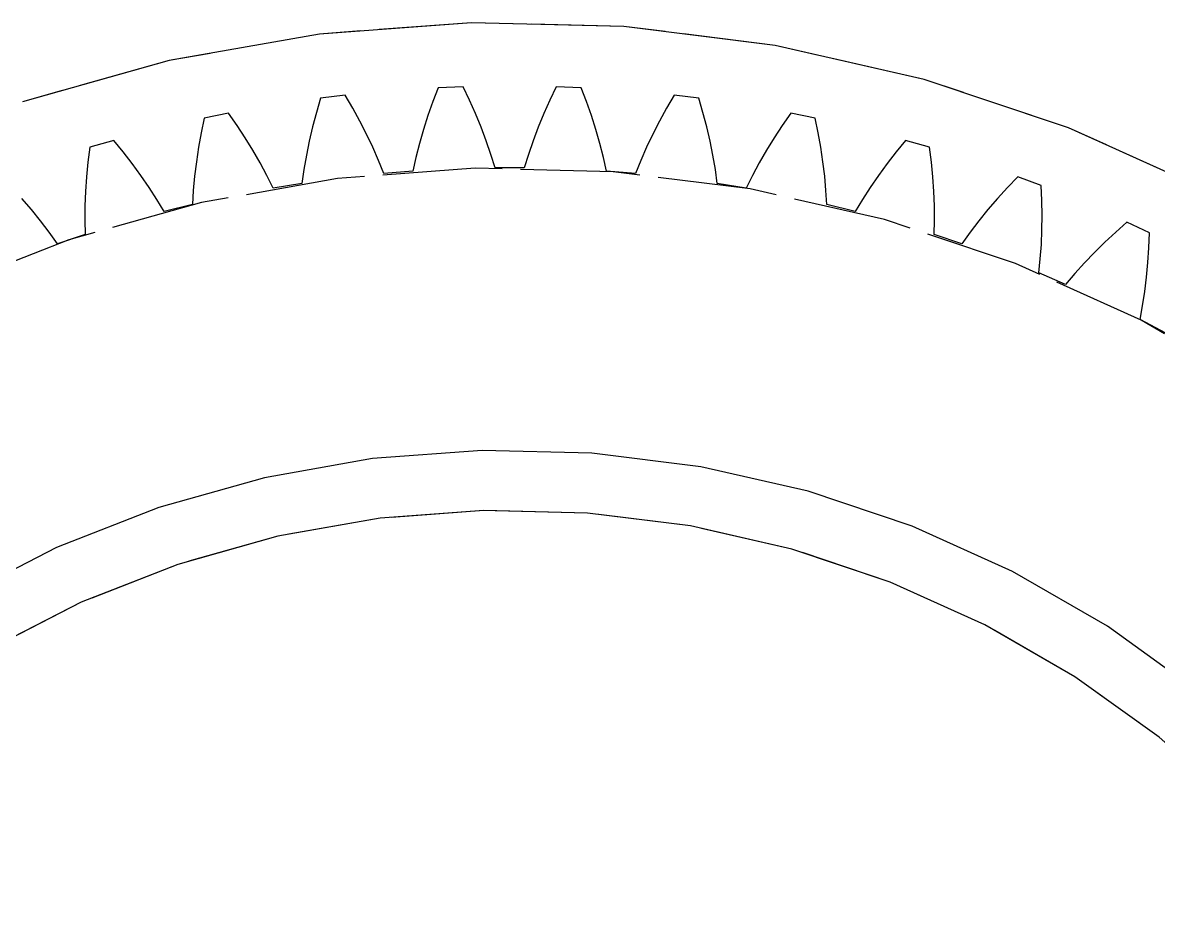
# Model space of a CAD drawing. Header units: millimetres. Extents: x -29 to 159, y -20 to 130.
# Drawn here: x -6.68 to 8.9, y 116.24 to 128.49 of the extents above; entities that cross this region are included whole.
import ezdxf

# ---------------------------------------------------------------- set-up
doc = ezdxf.new("R2010")
doc.units = ezdxf.units.MM
doc.linetypes.add('DASHED', pattern=[1.524, 1.27, -0.254])
doc.layers.add('HIDDEN', color=8, linetype='DASHED')
doc.layers.add('VISIBLE', color=7, linetype='CONTINUOUS')

msp = doc.modelspace()

# ---------------------------------------------------------------- linework, layer by layer
at = {"layer": 'HIDDEN'}
for points in [[(21, 107.49347), (20.89565, 109.5844), (20.58362, 111.65454), (20.06703, 113.68333), (19.351, 115.6506), (18.44265, 117.53681), (17.35101, 119.32319), (16.08693, 120.99201), (14.66297, 122.52668), (13.09329, 123.91193), (11.39347, 125.13402), (9.58042, 126.18078), (7.67216, 127.04182), (5.68765, 127.70858), (3.64661, 128.17444), (1.56933, 128.43475), (-0.52354, 128.48695), (-2.61122, 128.3305), (-4.67294, 127.96696), (-6.68822, 127.39995)], [(21, 107.49347), (20.89565, 109.5844), (20.58362, 111.65454), (20.06703, 113.68333), (19.351, 115.6506), (18.44265, 117.53681), (17.35101, 119.32319), (16.08693, 120.99201), (14.66297, 122.52668), (13.09329, 123.91193), (11.39347, 125.13402), (9.58042, 126.18078), (7.67216, 127.04182), (5.68765, 127.70858), (3.64661, 128.17444), (1.56933, 128.43475), (-0.52354, 128.48695), (-2.61122, 128.3305), (-4.67294, 127.96696), (-6.68822, 127.39995)], [(21, 107.49347), (20.89565, 109.5844), (20.58362, 111.65454), (20.06703, 113.68333), (19.351, 115.6506), (18.44265, 117.53681), (17.35101, 119.32319), (16.08693, 120.99201), (14.66297, 122.52668), (13.09329, 123.91193), (11.39347, 125.13402), (9.58042, 126.18078), (7.67216, 127.04182), (5.68765, 127.70858), (3.64661, 128.17444), (1.56933, 128.43475), (-0.52354, 128.48695), (-2.61122, 128.3305), (-4.67294, 127.96696), (-6.68822, 127.39995)], [(-0.98081, 127.59456), (-1.05397, 127.4031)], [(-0.98081, 127.59456), (-1.05397, 127.4031)], [(-0.63984, 127.6083), (-0.98081, 127.59456)], [(-0.63984, 127.6083), (-0.98081, 127.59456)], [(-0.55151, 127.42334), (-0.63984, 127.6083)], [(-0.55151, 127.42334), (-0.63984, 127.6083)], [(0.63984, 127.6083), (0.55151, 127.42334)], [(0.63984, 127.6083), (0.55151, 127.42334)], [(0.98081, 127.59456), (0.63984, 127.6083)], [(0.98081, 127.59456), (0.63984, 127.6083)], [(1.05397, 127.4031), (0.98081, 127.59456)], [(1.05397, 127.4031), (0.98081, 127.59456)], [(-2.59509, 127.45045), (-2.65261, 127.25373)], [(-2.59509, 127.45045), (-2.65261, 127.25373)], [(-2.25633, 127.49159), (-2.59509, 127.45045)], [(-2.25633, 127.49159), (-2.59509, 127.45045)], [(-2.15341, 127.31434), (-2.25633, 127.49159)], [(-2.15341, 127.31434), (-2.25633, 127.49159)], [(-1.05397, 127.4031), (-1.12149, 127.21161)], [(-1.05397, 127.4031), (-1.12149, 127.21161)], [(-0.4688, 127.23791), (-0.55151, 127.42334)], [(-0.4688, 127.23791), (-0.55151, 127.42334)], [(0.55151, 127.42334), (0.4688, 127.23791)], [(0.55151, 127.42334), (0.4688, 127.23791)], [(1.12149, 127.21161), (1.05397, 127.4031)], [(1.12149, 127.21161), (1.05397, 127.4031)], [(2.25633, 127.49159), (2.15341, 127.31434)], [(2.25633, 127.49159), (2.15341, 127.31434)], [(2.59509, 127.45045), (2.25633, 127.49159)], [(2.59509, 127.45045), (2.25633, 127.49159)], [(2.65261, 127.25373), (2.59509, 127.45045)], [(2.65261, 127.25373), (2.59509, 127.45045)], [(-3.8582, 127.24518), (-4.19255, 127.17692)], [(-3.8582, 127.24518), (-4.19255, 127.17692)], [(-3.74134, 127.07679), (-3.8582, 127.24518)], [(-3.74134, 127.07679), (-3.8582, 127.24518)], [(-2.65261, 127.25373), (-2.7045, 127.05742)], [(-2.65261, 127.25373), (-2.7045, 127.05742)], [(-2.05605, 127.13616), (-2.15341, 127.31434)], [(-2.05605, 127.13616), (-2.15341, 127.31434)], [(-1.12149, 127.21161), (-1.18314, 127.02016)], [(-1.12149, 127.21161), (-1.18314, 127.02016)], [(-0.39195, 127.05205), (-0.4688, 127.23791)], [(-0.39195, 127.05205), (-0.4688, 127.23791)], [(0.4688, 127.23791), (0.39195, 127.05205)], [(0.4688, 127.23791), (0.39195, 127.05205)], [(1.18314, 127.02016), (1.12149, 127.21161)], [(1.18314, 127.02016), (1.12149, 127.21161)], [(2.15341, 127.31434), (2.05605, 127.13616)], [(2.15341, 127.31434), (2.05605, 127.13616)], [(2.7045, 127.05742), (2.65261, 127.25373)], [(2.7045, 127.05742), (2.65261, 127.25373)], [(3.8582, 127.24518), (3.74134, 127.07679)], [(3.8582, 127.24518), (3.74134, 127.07679)], [(4.19255, 127.17692), (3.8582, 127.24518)], [(4.19255, 127.17692), (3.8582, 127.24518)], [(-4.19255, 127.17692), (-4.23405, 126.9762)], [(-4.19255, 127.17692), (-4.23405, 126.9762)], [(-3.62996, 126.90702), (-3.74134, 127.07679)], [(-3.62996, 126.90702), (-3.74134, 127.07679)], [(-2.7045, 127.05742), (-2.75055, 126.86164)], [(-2.7045, 127.05742), (-2.75055, 126.86164)], [(-1.96449, 126.95709), (-2.05605, 127.13616)], [(-1.96449, 126.95709), (-2.05605, 127.13616)], [(-0.32124, 126.86581), (-0.39195, 127.05205)], [(-0.32124, 126.86581), (-0.39195, 127.05205)], [(0.39195, 127.05205), (0.32124, 126.86581)], [(0.39195, 127.05205), (0.32124, 126.86581)], [(2.05605, 127.13616), (1.96449, 126.95709)], [(2.05605, 127.13616), (1.96449, 126.95709)], [(2.75055, 126.86164), (2.7045, 127.05742)], [(2.75055, 126.86164), (2.7045, 127.05742)], [(3.74134, 127.07679), (3.62996, 126.90702)], [(3.74134, 127.07679), (3.62996, 126.90702)], [(4.23405, 126.9762), (4.19255, 127.17692)], [(4.23405, 126.9762), (4.19255, 127.17692)], [(-4.23405, 126.9762), (-4.26997, 126.77636)], [(-4.23405, 126.9762), (-4.26997, 126.77636)], [(-3.52429, 126.7359), (-3.62996, 126.90702)], [(-3.52429, 126.7359), (-3.62996, 126.90702)], [(-1.87903, 126.77714), (-1.96449, 126.95709)], [(-1.87903, 126.77714), (-1.96449, 126.95709)], [(-1.18314, 127.02016), (-1.23863, 126.82884)], [(-1.18314, 127.02016), (-1.23863, 126.82884)], [(1.23863, 126.82884), (1.18314, 127.02016)], [(1.23863, 126.82884), (1.18314, 127.02016)], [(1.96449, 126.95709), (1.87903, 126.77714)], [(1.96449, 126.95709), (1.87903, 126.77714)], [(3.62996, 126.90702), (3.52429, 126.7359)], [(3.62996, 126.90702), (3.52429, 126.7359)], [(4.26997, 126.77636), (4.23405, 126.9762)], [(4.26997, 126.77636), (4.23405, 126.9762)], [(-5.76281, 126.77573), (-5.78802, 126.57233)], [(-5.76281, 126.77573), (-5.78802, 126.57233)], [(-5.43504, 126.87068), (-5.76281, 126.77573)], [(-5.43504, 126.87068), (-5.76281, 126.77573)], [(-5.30501, 126.71223), (-5.43504, 126.87068)], [(-5.30501, 126.71223), (-5.43504, 126.87068)], [(-4.26997, 126.77636), (-4.30012, 126.57751)], [(-4.26997, 126.77636), (-4.30012, 126.57751)], [(-3.42462, 126.56341), (-3.52429, 126.7359)], [(-3.42462, 126.56341), (-3.52429, 126.7359)], [(-2.75055, 126.86164), (-2.79046, 126.66647)], [(-2.75055, 126.86164), (-2.79046, 126.66647)], [(-1.80005, 126.59635), (-1.87903, 126.77714)], [(-1.80005, 126.59635), (-1.87903, 126.77714)], [(-1.23863, 126.82884), (-1.28757, 126.63772)], [(-1.23863, 126.82884), (-1.28757, 126.63772)], [(-0.25707, 126.67925), (-0.32124, 126.86581)], [(-0.25707, 126.67925), (-0.32124, 126.86581)], [(0.32124, 126.86581), (0.25707, 126.67925)], [(0.32124, 126.86581), (0.25707, 126.67925)], [(1.28757, 126.63772), (1.23863, 126.82884)], [(1.28757, 126.63772), (1.23863, 126.82884)], [(1.87903, 126.77714), (1.80005, 126.59635)], [(1.87903, 126.77714), (1.80005, 126.59635)], [(2.79046, 126.66647), (2.75055, 126.86164)], [(2.79046, 126.66647), (2.75055, 126.86164)], [(3.52429, 126.7359), (3.42462, 126.56341)], [(3.52429, 126.7359), (3.42462, 126.56341)], [(4.30012, 126.57751), (4.26997, 126.77636)], [(4.30012, 126.57751), (4.26997, 126.77636)], [(5.43504, 126.87068), (5.30501, 126.71223)], [(5.43504, 126.87068), (5.30501, 126.71223)], [(5.76281, 126.77573), (5.43504, 126.87068)], [(5.76281, 126.77573), (5.43504, 126.87068)], [(5.78802, 126.57233), (5.76281, 126.77573)], [(5.78802, 126.57233), (5.76281, 126.77573)], [(-5.78802, 126.57233), (-5.80776, 126.37024)], [(-5.78802, 126.57233), (-5.80776, 126.37024)], [(-5.18033, 126.55198), (-5.30501, 126.71223)], [(-5.18033, 126.55198), (-5.30501, 126.71223)], [(-4.30012, 126.57751), (-4.3242, 126.37976)], [(-4.30012, 126.57751), (-4.3242, 126.37976)], [(-2.79046, 126.66647), (-2.82387, 126.47204)], [(-2.79046, 126.66647), (-2.82387, 126.47204)], [(-1.72809, 126.41472), (-1.80005, 126.59635)], [(-1.72809, 126.41472), (-1.80005, 126.59635)], [(-1.28757, 126.63772), (-1.32947, 126.4469)], [(-1.28757, 126.63772), (-1.32947, 126.4469)], [(-0.19996, 126.49242), (-0.25707, 126.67925)], [(-0.19996, 126.49242), (-0.25707, 126.67925)], [(0.25707, 126.67925), (0.19996, 126.49242)], [(0.25707, 126.67925), (0.19996, 126.49242)], [(1.32947, 126.4469), (1.28757, 126.63772)], [(1.32947, 126.4469), (1.28757, 126.63772)], [(1.80005, 126.59635), (1.72809, 126.41472)], [(1.80005, 126.59635), (1.72809, 126.41472)], [(2.82387, 126.47204), (2.79046, 126.66647)], [(2.82387, 126.47204), (2.79046, 126.66647)], [(4.3242, 126.37976), (4.30012, 126.57751)], [(4.3242, 126.37976), (4.30012, 126.57751)], [(5.30501, 126.71223), (5.18033, 126.55198)], [(5.30501, 126.71223), (5.18033, 126.55198)], [(5.80776, 126.37024), (5.78802, 126.57233)], [(5.80776, 126.37024), (5.78802, 126.57233)], [(19, 107.49347), (18.90558, 109.38526), (18.62328, 111.25825), (18.15588, 113.09382), (17.50805, 114.87373), (16.68621, 116.5803), (15.69854, 118.19655), (14.55484, 119.70644), (13.2665, 121.09494), (11.84631, 122.34827), (10.30838, 123.45397), (8.668, 124.40104), (6.94148, 125.18007), (5.14597, 125.78333), (3.29932, 126.20482), (1.41987, 126.44034), (-0.47368, 126.48757), (-2.36253, 126.34602), (-4.2279, 126.0171), (-6.05125, 125.50409), (-7.81445, 124.81208)], [(19, 107.49347), (18.90558, 109.38526), (18.62328, 111.25825), (18.15588, 113.09382), (17.50805, 114.87373), (16.68621, 116.5803), (15.69854, 118.19655), (14.55484, 119.70644), (13.2665, 121.09494), (11.84631, 122.34827), (10.30838, 123.45397), (8.668, 124.40104), (6.94148, 125.18007), (5.14597, 125.78333), (3.29932, 126.20482), (1.41987, 126.44034), (-0.47368, 126.48757), (-2.36253, 126.34602), (-4.2279, 126.0171), (-6.05125, 125.50409), (-7.81445, 124.81208)], [(-5.06123, 126.38991), (-5.18033, 126.55198)], [(-5.06123, 126.38991), (-5.18033, 126.55198)], [(-3.33136, 126.38956), (-3.42462, 126.56341)], [(-3.33136, 126.38956), (-3.42462, 126.56341)], [(-2.82387, 126.47204), (-2.85028, 126.27846)], [(-2.82387, 126.47204), (-2.85028, 126.27846)], [(-1.32947, 126.4469), (-1.72809, 126.41472)], [(-1.32947, 126.4469), (-1.72809, 126.41472)], [(0.19996, 126.49242), (-0.19996, 126.49242)], [(0.19996, 126.49242), (-0.19996, 126.49242)], [(1.72809, 126.41472), (1.32947, 126.4469)], [(1.72809, 126.41472), (1.32947, 126.4469)], [(2.85028, 126.27846), (2.82387, 126.47204)], [(2.85028, 126.27846), (2.82387, 126.47204)], [(3.42462, 126.56341), (3.33136, 126.38956)], [(3.42462, 126.56341), (3.33136, 126.38956)], [(5.18033, 126.55198), (5.06123, 126.38991)], [(5.18033, 126.55198), (5.06123, 126.38991)], [(-5.80776, 126.37024), (-5.8218, 126.16961)], [(-5.80776, 126.37024), (-5.8218, 126.16961)], [(-4.94801, 126.22601), (-5.06123, 126.38991)], [(-4.94801, 126.22601), (-5.06123, 126.38991)], [(-4.3242, 126.37976), (-4.34185, 126.18327)], [(-4.3242, 126.37976), (-4.34185, 126.18327)], [(-3.24501, 126.21431), (-3.33136, 126.38956)], [(-3.24501, 126.21431), (-3.33136, 126.38956)], [(-2.85028, 126.27846), (-3.24501, 126.21431)], [(-2.85028, 126.27846), (-3.24501, 126.21431)], [(3.24501, 126.21431), (2.85028, 126.27846)], [(3.24501, 126.21431), (2.85028, 126.27846)], [(3.33136, 126.38956), (3.24501, 126.21431)], [(3.33136, 126.38956), (3.24501, 126.21431)], [(4.34185, 126.18327), (4.3242, 126.37976)], [(4.34185, 126.18327), (4.3242, 126.37976)], [(5.06123, 126.38991), (4.94801, 126.22601)], [(5.06123, 126.38991), (4.94801, 126.22601)], [(5.8218, 126.16961), (5.80776, 126.37024)], [(5.8218, 126.16961), (5.80776, 126.37024)], [(6.97663, 126.3705), (6.83428, 126.22304)], [(6.97663, 126.3705), (6.83428, 126.22304)], [(7.2957, 126.24949), (6.97663, 126.3705)], [(7.2957, 126.24949), (6.97663, 126.3705)], [(-5.8218, 126.16961), (-5.82989, 125.97057)], [(-5.8218, 126.16961), (-5.82989, 125.97057)], [(-4.84106, 126.06023), (-4.94801, 126.22601)], [(-4.84106, 126.06023), (-4.94801, 126.22601)], [(-4.34185, 126.18327), (-4.3526, 125.9882)], [(-4.34185, 126.18327), (-4.3526, 125.9882)], [(4.3526, 125.9882), (4.34185, 126.18327)], [(4.3526, 125.9882), (4.34185, 126.18327)], [(4.94801, 126.22601), (4.84106, 126.06023)], [(4.94801, 126.22601), (4.84106, 126.06023)], [(5.82989, 125.97057), (5.8218, 126.16961)], [(5.82989, 125.97057), (5.8218, 126.16961)], [(6.83428, 126.22304), (6.69711, 126.07334)], [(6.83428, 126.22304), (6.69711, 126.07334)], [(7.30447, 126.04472), (7.2957, 126.24949)], [(7.30447, 126.04472), (7.2957, 126.24949)], [(-6.56535, 125.92138), (-6.69711, 126.07334)], [(-6.56535, 125.92138), (-6.69711, 126.07334)], [(-5.82989, 125.97057), (-5.83168, 125.77329)], [(-5.82989, 125.97057), (-5.83168, 125.77329)], [(-4.74089, 125.89249), (-4.84106, 126.06023)], [(-4.74089, 125.89249), (-4.84106, 126.06023)], [(-4.3526, 125.9882), (-4.74089, 125.89249)], [(-4.3526, 125.9882), (-4.74089, 125.89249)], [(4.74089, 125.89249), (4.3526, 125.9882)], [(4.74089, 125.89249), (4.3526, 125.9882)], [(4.84106, 126.06023), (4.74089, 125.89249)], [(4.84106, 126.06023), (4.74089, 125.89249)], [(5.83168, 125.77329), (5.82989, 125.97057)], [(5.83168, 125.77329), (5.82989, 125.97057)], [(6.69711, 126.07334), (6.56535, 125.92138)], [(6.69711, 126.07334), (6.56535, 125.92138)], [(7.30787, 125.8417), (7.30447, 126.04472)], [(7.30787, 125.8417), (7.30447, 126.04472)], [(-6.43931, 125.76711), (-6.56535, 125.92138)], [(-6.43931, 125.76711), (-6.56535, 125.92138)], [(6.56535, 125.92138), (6.43931, 125.76711)], [(6.56535, 125.92138), (6.43931, 125.76711)], [(7.30573, 125.64059), (7.30787, 125.8417)], [(7.30573, 125.64059), (7.30787, 125.8417)], [(-6.31937, 125.61048), (-6.43931, 125.76711)], [(-6.31937, 125.61048), (-6.43931, 125.76711)], [(-5.83168, 125.77329), (-5.82669, 125.57799)], [(-5.83168, 125.77329), (-5.82669, 125.57799)], [(5.82669, 125.57799), (5.83168, 125.77329)], [(5.82669, 125.57799), (5.83168, 125.77329)], [(6.43931, 125.76711), (6.31937, 125.61048)], [(6.43931, 125.76711), (6.31937, 125.61048)], [(7.29777, 125.44154), (7.30573, 125.64059)], [(7.29777, 125.44154), (7.30573, 125.64059)], [(8.47298, 125.7479), (8.31922, 125.61237)], [(8.47298, 125.7479), (8.31922, 125.61237)], [(8.78128, 125.60161), (8.47298, 125.7479)], [(8.78128, 125.60161), (8.47298, 125.7479)], [(-6.20603, 125.45135), (-6.31937, 125.61048)], [(-6.20603, 125.45135), (-6.31937, 125.61048)], [(-5.82669, 125.57799), (-6.20603, 125.45135)], [(-5.82669, 125.57799), (-6.20603, 125.45135)], [(6.20603, 125.45135), (5.82669, 125.57799)], [(6.20603, 125.45135), (5.82669, 125.57799)], [(6.31937, 125.61048), (6.20603, 125.45135)], [(6.31937, 125.61048), (6.20603, 125.45135)], [(8.17045, 125.47419), (8.02689, 125.33333)], [(8.17045, 125.47419), (8.02689, 125.33333)], [(8.31922, 125.61237), (8.17045, 125.47419)], [(8.31922, 125.61237), (8.17045, 125.47419)], [(8.77353, 125.3968), (8.78128, 125.60161)], [(8.77353, 125.3968), (8.78128, 125.60161)], [(7.28368, 125.24476), (7.29777, 125.44154)], [(7.28368, 125.24476), (7.29777, 125.44154)], [(8.02689, 125.33333), (7.88885, 125.18971)], [(8.02689, 125.33333), (7.88885, 125.18971)], [(8.76059, 125.19416), (8.77353, 125.3968)], [(8.76059, 125.19416), (8.77353, 125.3968)], [(7.263, 125.05049), (7.28368, 125.24476)], [(7.263, 125.05049), (7.28368, 125.24476)], [(7.88885, 125.18971), (7.75669, 125.04323)], [(7.88885, 125.18971), (7.75669, 125.04323)], [(8.74227, 124.99388), (8.76059, 125.19416)], [(8.74227, 124.99388), (8.76059, 125.19416)], [(7.63091, 124.89374), (7.263, 125.05049)], [(7.63091, 124.89374), (7.263, 125.05049)], [(7.75669, 125.04323), (7.63091, 124.89374)], [(7.75669, 125.04323), (7.63091, 124.89374)], [(8.71833, 124.79611), (8.74227, 124.99388)], [(8.71833, 124.79611), (8.74227, 124.99388)], [(8.68845, 124.6011), (8.71833, 124.79611)], [(8.68845, 124.6011), (8.71833, 124.79611)], [(8.6522, 124.40913), (8.68845, 124.6011)], [(8.6522, 124.40913), (8.68845, 124.6011)], [(9.0063, 124.22328), (8.6522, 124.40913)], [(9.0063, 124.22328), (8.6522, 124.40913)], [(14.3, 107.49347), (14.22894, 108.91729), (14.01647, 110.32696), (13.66469, 111.70847), (13.17711, 113.04809), (12.55857, 114.3325), (11.81521, 115.54895), (10.95444, 116.68534), (9.98479, 117.73037), (8.9159, 118.67366), (7.75841, 119.50584), (6.52381, 120.21864), (5.22438, 120.80497), (3.87302, 121.259), (2.48317, 121.57622), (1.06864, 121.75349), (-0.35651, 121.78903), (-1.77811, 121.68249), (-3.18205, 121.43494), (-4.55436, 121.04883), (-5.88141, 120.52801), (-7.15, 119.87764)]]:
    msp.add_lwpolyline(points, dxfattribs=at)
at = {"layer": 'VISIBLE'}
for points in [[(21, 107.49347), (20.89565, 109.5844), (20.58362, 111.65454), (20.06703, 113.68333), (19.351, 115.6506), (18.44265, 117.53681), (17.35101, 119.32319), (16.08693, 120.99201), (14.66297, 122.52668), (13.09329, 123.91193), (11.39347, 125.13402), (9.58042, 126.18078), (7.67216, 127.04182), (5.68765, 127.70858), (3.64661, 128.17444), (1.56933, 128.43475), (-0.52354, 128.48695), (-2.61122, 128.3305), (-4.67294, 127.96696), (-6.68822, 127.39995)], [(15.12426, 107.49347), (15.04911, 108.99936), (14.82439, 110.49029), (14.45234, 111.95143), (13.93665, 113.36826), (13.28245, 114.72671), (12.49625, 116.01327), (11.58586, 117.21516), (10.56032, 118.32043), (9.42982, 119.3181), (8.20561, 120.19825), (6.89985, 120.95213), (5.52551, 121.57225), (4.09626, 122.05246), (2.6263, 122.38797), (1.13024, 122.57545), (-0.37706, 122.61304), (-1.88061, 122.50036), (-3.36547, 122.23854), (-4.81688, 121.83018), (-6.22041, 121.27933), (-7.56213, 120.59147)], [(14.3, 107.49347), (14.22894, 108.91729), (14.01647, 110.32696), (13.66469, 111.70847), (13.17711, 113.04809), (12.55857, 114.3325), (11.81521, 115.54895), (10.95444, 116.68534), (9.98479, 117.73037), (8.9159, 118.67366), (7.75841, 119.50584), (6.52381, 120.21864), (5.22438, 120.80497), (3.87302, 121.259), (2.48317, 121.57622), (1.06864, 121.75349), (-0.35651, 121.78903), (-1.77811, 121.68249), (-3.18205, 121.43494), (-4.55436, 121.04883), (-5.88141, 120.52801), (-7.15, 119.87764)]]:
    msp.add_lwpolyline(points, dxfattribs=at)

doc.saveas('drawing.dxf')
